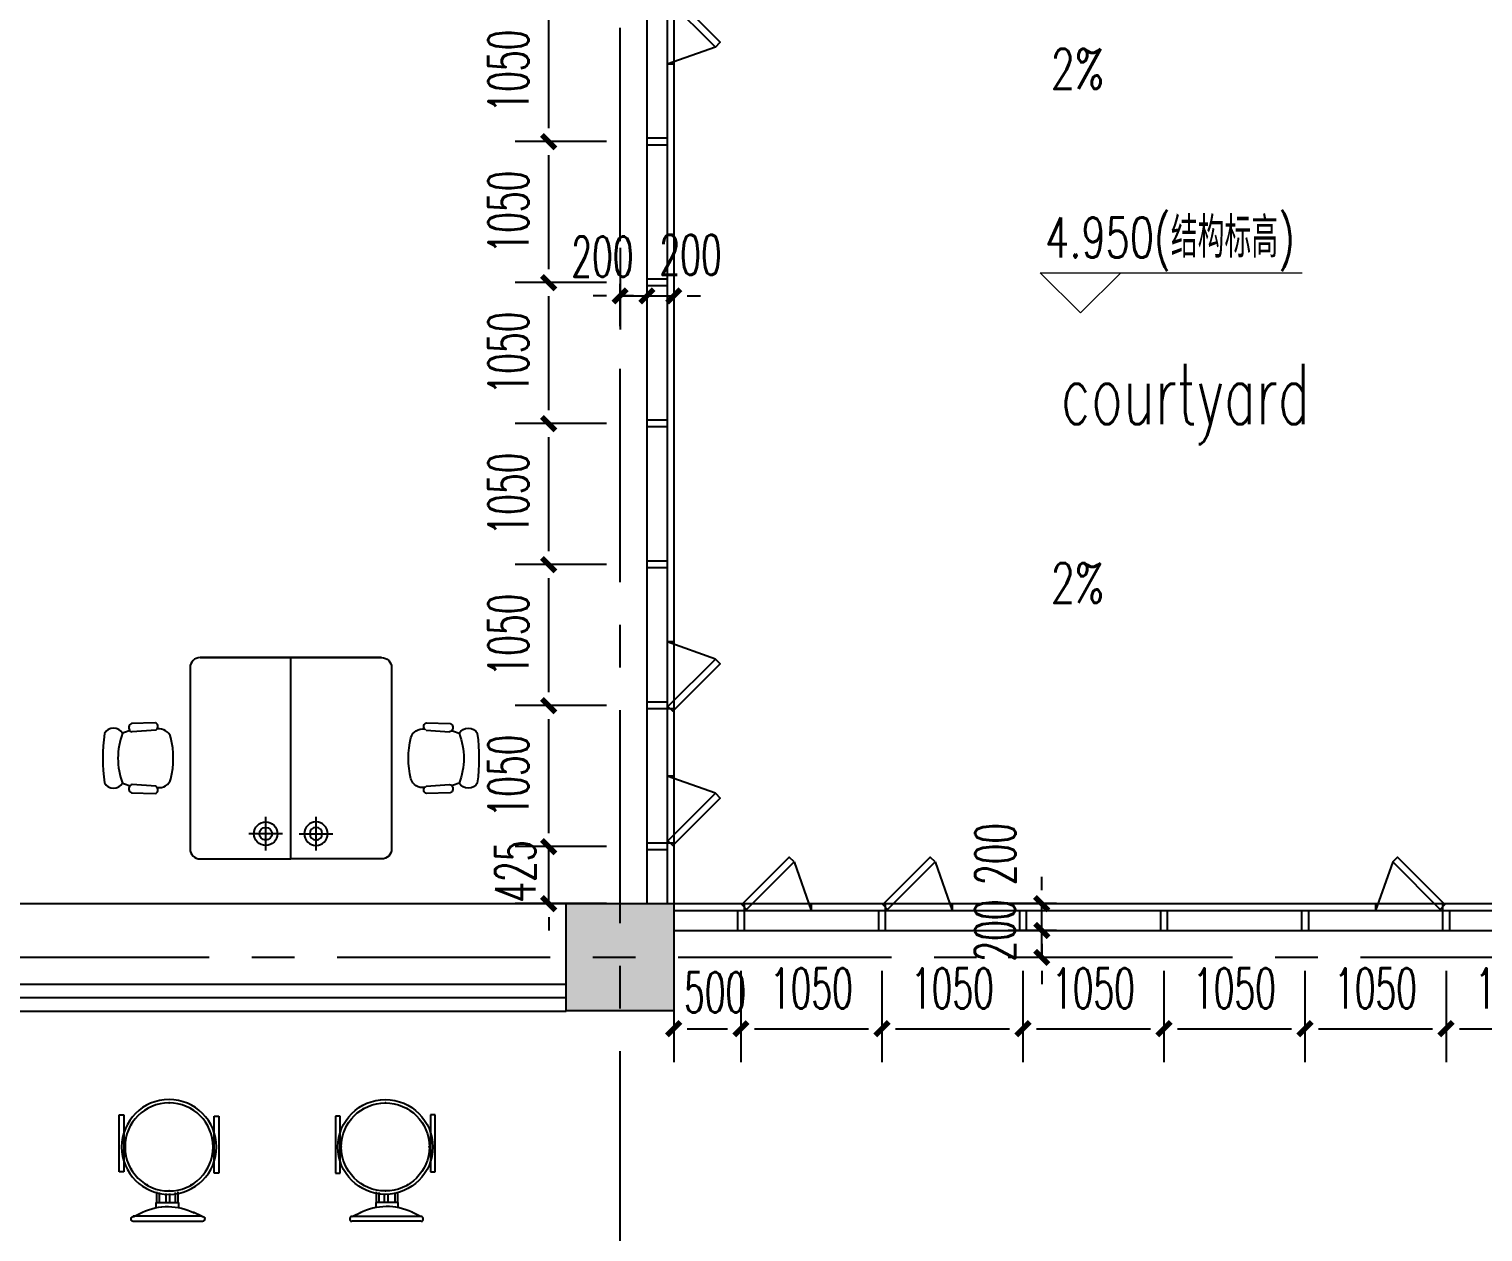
# Model space of a CAD drawing. Extents: x 824790 to 994147, y 4290613 to 4374713.
# Drawn here: x 872710 to 883535, y 4327150 to 4336108 of the extents above; entities that cross this region are included whole.
import ezdxf
from ezdxf.enums import TextEntityAlignment as Align

# ---------------------------------------------------------------- set-up
doc = ezdxf.new("R2010")
doc.units = 0
doc.header["$LTSCALE"] = 1000
doc.header["$MEASUREMENT"] = 0
for name, pattern in [('ACAD_ISO08W100', [36, 24, -3, 6, -3]), ('CENTER', [50.8, 31.75, -6.35, 6.35, -6.35]), ('DOTE', [2.42, 2, -0.2, 0.02, -0.2])]:
    doc.linetypes.add(name, pattern=pattern)
doc.layers.get('0').update_dxf_attribs({"color": 255, "linetype": 'CONTINUOUS'})
for name, color, linetype in [('A-DIM', 201, 'CONTINUOUS'), ('A-DOTE', 8, 'ACAD_ISO08W100'), ('A-FIN-GRAN', 34, 'CONTINUOUS'), ('A-FUR', 251, 'CONTINUOUS'), ('A-LINE', 254, 'CONTINUOUS'), ('A-TEXT-CN', 31, 'CONTINUOUS'), ('A-WALL', 2, 'CONTINUOUS'), ('A-WINDOW', 4, 'CONTINUOUS'), ('DIM_SYMB', 3, 'CONTINUOUS'), ('DOTE', 17, 'DOTE'), ('HATCH-F252', 252, 'CONTINUOUS'), ('PUB_TEXT', 7, 'CONTINUOUS'), ('S-COLUMN', 1, 'CONTINUOUS'), ('柱子', 9, 'CONTINUOUS')]:
    doc.layers.add(name, color=color, linetype=linetype)
doc.layers.add('A_LEVEL', color=135, linetype='CONTINUOUS', lineweight=0)
doc.styles.add('_TCH_DIM', font='SIMPLEX', dxfattribs={"bigfont": 'GBCBIG'})
doc.styles.add('DIM_FONT', font='SIMPLEX.shx', dxfattribs={"width": 0.6, "bigfont": 'GBCBIG.shx'})
doc.styles.add('MEN', font='tjromans.shx', dxfattribs={"width": 0.7, "bigfont": 'tjhztxt.shx'})
doc.styles.add('TONGJI-FONT', font='simplex.shx')
doc.dimstyles.new('DIMN', dxfattribs={"dimtxt": 300, "dimasz": 100, "dimexe": 250, "dimexo": 300, "dimgap": 150, "dimtad": 1, "dimdec": 0, "dimtxsty": 'DIM_FONT', "dimblk": 'h-_ArchTick', "dimcen": 2.5, "dimclrt": 7, "dimazin": 2, "dimtfac": 1, "dimtdec": 0, "dimtix": 1, "dimtmove": 2, "dimatfit": 3, "dimarcsym": 0})

# ---------------------------------------------------------------- blocks, each defined once
blk = doc.blocks.new('h-wrt')
at = {"layer": 'A-DOTE', "linetype": 'CENTER', "ltscale": 0.05}
for p, q in [((-2563528.9, -1784214.6), (-2563528.9, -1744636.2)), ((-2603736, -1769229), (-2483728.3, -1769229))]:
    blk.add_line(p, q, dxfattribs=at)
blk = doc.blocks.new('h-2ef')
at = {"layer": 'A-FUR'}
for p, q in [((-3382299, -1359991), (-3382303, -1360168)), ((-3382250, -1360171), (-3382237, -1359996)), ((-3381831, -1360171), (-3381845, -1359996)), ((-3381778, -1360168), (-3381782, -1359991)), ((-3381366, -1360427), (-3382716, -1360427)), ((-3382791, -1360502), (-3382791, -1361177)), ((-3381291, -1361177), (-3381291, -1360502)), ((-3381291, -1360502), (-3381291, -1361177)), ((-3382603, -1361115), (-3382603, -1360865)), ((-3382728, -1360990), (-3382478, -1360990)), ((-3382791, -1361177), (-3381291, -1361177))]:
    blk.add_line(p, q, dxfattribs=at)
for radius in [87.5, 46.9]:
    blk.add_circle((-3382603, -1360990), radius, dxfattribs=at)
for centre, radius, start, end in [((-3382186, -1359857), 78.7, 119.7111, 239.0906), ((-3382041, -1361205), 1428, 82.5907, 97.4093), ((-3381895, -1359857), 78.7, 300.9094, 60.2889), ((-3382062, -1360005), 183, 153.7878, 172.6653), ((-3382041, -1360417), 527, 69.3647, 110.6353), ((-3382019, -1360005), 183, 7.3347, 26.2122), ((-3382268, -1360003), 32.7, 40.1862, 157.8436), ((-3382268, -1360003), 32.7, 12.8663, 40.1862), ((-3381813, -1360003), 32.7, 139.8138, 167.1337), ((-3381813, -1360003), 32.7, 22.1564, 139.8138), ((-3382276, -1360159), 28.8, 198.7162, 308.0865), ((-3382168, -1360196), 91.4, 170.6739, 253.8913), ((-3382276, -1360159), 28.8, 308.0865, 333.9569), ((-3381913, -1360196), 91.4, 286.1087, 9.3261), ((-3381805, -1360159), 28.8, 206.0431, 231.9135), ((-3381805, -1360159), 28.8, 231.9135, 341.2838), ((-3382041, -1359658), 644, 256.275, 283.725), ((-3382716, -1360502), 75, 90, 180), ((-3381366, -1360502), 75, 0, 90)]:
    blk.add_arc(centre, radius, start, end, dxfattribs=at)
blk = doc.blocks.new('h-gbe')
at = {"layer": 'A-FUR', "linetype": 'Continuous'}
for p, q in [((-3399274, -1360825), (-3399274, -1361250)), ((-3399239, -1360825), (-3399274, -1360825)), ((-3399239, -1361250), (-3399239, -1360825)), ((-3398566, -1360814), (-3398566, -1361239)), ((-3398531, -1360814), (-3398566, -1360814)), ((-3398531, -1361239), (-3398531, -1360814)), ((-3398566, -1361239), (-3398531, -1361239)), ((-3399274, -1361250), (-3399239, -1361250)), ((-3398970, -1361465), (-3398970, -1361389)), ((-3398950, -1361465), (-3398950, -1361393)), ((-3398910, -1361465), (-3398910, -1361401)), ((-3398882, -1361465), (-3398882, -1361401)), ((-3398831, -1361465), (-3398831, -1361393)), ((-3398811, -1361465), (-3398811, -1361389)), ((-3399149, -1361572), (-3399083, -1361541)), ((-3398974, -1361468), (-3398974, -1361508)), ((-3398807, -1361468), (-3398974, -1361468)), ((-3398807, -1361508), (-3398807, -1361468)), ((-3398640, -1361572), (-3398706, -1361541)), ((-3398637, -1361607), (-3399152, -1361607)), ((-3399146, -1361570), (-3398637, -1361570))]:
    blk.add_line(p, q, dxfattribs=at)
for radius in [353, 328]:
    blk.add_circle((-3398903, -1361054), radius, dxfattribs=at)
for centre, radius, start, end in [((-3398892, -1361938), 440, 64.7367, 116.7909), ((-3399150, -1361590), 18.4, 83.2585, 261.2092), ((-3398639, -1361590), 18.4, 278.7908, 96.7415)]:
    blk.add_arc(centre, radius, start, end, dxfattribs=at)
for p in [(-3399067, -1360770), (-3398903, -1360726), (-3398739, -1360770), (-3399187, -1360890), (-3398620, -1360890), (-3399231, -1361054), (-3398576, -1361054), (-3399187, -1361217), (-3398620, -1361217), (-3399067, -1361337), (-3398739, -1361337), (-3398903, -1361381)]:
    blk.add_point(p, dxfattribs=at)
blk = doc.blocks.new('h-D15')
for p, q in [((75, 0), (75, 675)), ((125, 0), (125, 673.145601)), ((1375, 0), (1375, 673.145601)), ((1425, 0), (1425, 675)), ((75, 0), (125, 0)), ((1425, 0), (1375, 0))]:
    blk.add_line(p, q)
for points in [[(75, 0), (0, 0), (0, -100), (75, -100)], [(1425, 0), (1500, 0), (1500, -100), (1425, -100)]]:
    blk.add_lwpolyline(points, close=True)
for centre, start, end in [((75, 0), 0, 90), ((1425, 0), 90, 180)]:
    blk.add_arc(centre, 675, start, end)
blk = doc.blocks.new('sdfsf')
at = {"layer": 'A-WINDOW'}
for p, q in [((844942, 4169919), (844942, 4169969)), ((845442, 4169919), (845442, 4169969))]:
    blk.add_line(p, q, dxfattribs=at)
at = {"layer": 'A-WINDOW', "ltscale": 0.5}
blk.add_line((845070, 4169608), (844942, 4169969), dxfattribs=at)
blk.add_lwpolyline([(845070, 4169608), (845106, 4169573), (845459, 4169926), (845424, 4169962)], close=True, dxfattribs=at)
blk = doc.blocks.new('dsfd')
at = {"layer": 'A-FIN-GRAN'}
for p, q in [((877985, 4337845), (877985, 4337995)), ((878035, 4337845), (878035, 4337995)), ((879035, 4337845), (879035, 4337995)), ((879085, 4337845), (879085, 4337995)), ((880085, 4337845), (880085, 4337995)), ((880135, 4337845), (880135, 4337995)), ((881135, 4337845), (881135, 4337995)), ((881185, 4337845), (881185, 4337995)), ((882185, 4337845), (882185, 4337995)), ((882235, 4337845), (882235, 4337995)), ((883235, 4337845), (883235, 4337995)), ((883285, 4337845), (883285, 4337995)), ((884285, 4337845), (884285, 4337995)), ((884335, 4337845), (884335, 4337995)), ((877460, 4337395), (877310, 4337395)), ((885010, 4337395), (884860, 4337395)), ((877460, 4337345), (877310, 4337345)), ((885010, 4337345), (884860, 4337345)), ((877460, 4336345), (877310, 4336345)), ((877460, 4336295), (877310, 4336295)), ((885010, 4336345), (884860, 4336345)), ((885010, 4336295), (884860, 4336295)), ((877460, 4335295), (877310, 4335295)), ((877460, 4335245), (877310, 4335245)), ((885010, 4335295), (884860, 4335295)), ((885010, 4335245), (884860, 4335245)), ((877460, 4334245), (877310, 4334245)), ((877460, 4334195), (877310, 4334195)), ((877460, 4333195), (877310, 4333195)), ((877460, 4333145), (877310, 4333145)), ((877460, 4332145), (877310, 4332145)), ((877460, 4332095), (877310, 4332095)), ((885010, 4332145), (884860, 4332145)), ((885010, 4332095), (884860, 4332095)), ((877460, 4331095), (877310, 4331095)), ((885010, 4331095), (884860, 4331095)), ((877460, 4331045), (877310, 4331045)), ((885010, 4331045), (884860, 4331045)), ((877460, 4330045), (877310, 4330045)), ((885010, 4330045), (884860, 4330045)), ((877460, 4329995), (877310, 4329995)), ((885010, 4329995), (884860, 4329995)), ((877985, 4329545), (877985, 4329395)), ((878035, 4329545), (878035, 4329395)), ((879035, 4329545), (879035, 4329395)), ((879085, 4329545), (879085, 4329395)), ((880085, 4329545), (880085, 4329395)), ((880135, 4329545), (880135, 4329395)), ((881135, 4329545), (881135, 4329395)), ((881185, 4329545), (881185, 4329395)), ((882185, 4329545), (882185, 4329395)), ((882235, 4329545), (882235, 4329395)), ((883235, 4329545), (883235, 4329395)), ((883285, 4329545), (883285, 4329395)), ((884285, 4329545), (884285, 4329395)), ((884335, 4329545), (884335, 4329395))]:
    blk.add_line(p, q, dxfattribs=at)
at = {"layer": 'A-LINE'}
for p, q in [((884910, 4335195), (884910, 4332195)), ((885010, 4335195), (885010, 4332195))]:
    blk.add_line(p, q, dxfattribs=at)
at = {"layer": 'A-WINDOW'}
for p, q in [((885010, 4335195), (884810, 4335195)), ((885010, 4332195), (884810, 4332195))]:
    blk.add_line(p, q, dxfattribs=at)
for points in [[(884810, 4337995), (877910, 4337995), (877510, 4337995)], [(877310, 4337795), (877310, 4329595)], [(877460, 4337795), (877460, 4329595)], [(884810, 4337845), (877910, 4337845), (877510, 4337845)], [(884810, 4335195), (884810, 4337795), (877910, 4337795), (877510, 4337795), (877510, 4329595), (877910, 4329595), (884810, 4329595), (884810, 4332195)], [(884860, 4335195), (884860, 4337795)], [(885010, 4335195), (885010, 4337795)], [(884860, 4329595), (884860, 4332195)], [(885010, 4329595), (885010, 4332195)], [(877510, 4329545), (877910, 4329545), (884810, 4329545)], [(877510, 4329395), (877910, 4329395), (884810, 4329395)]]:
    blk.add_lwpolyline(points, dxfattribs=at)
at = {"layer": 'A-WINDOW', "xscale": -1}
for p in [(1723476, 167876), (1724526, 167876)]:
    blk.add_blockref('sdfsf', p, dxfattribs=at)
at = {"layer": 'A-WINDOW'}
for p in [(37793, 167876), (38843, 167876)]:
    blk.add_blockref('sdfsf', p, dxfattribs=at)
for name, p, rotation in [('sdfsf', (5047429, 3491904), 90), ('sdfsf', (5047429, 3490904), 90), ('h-D15', (884810, 4333695), 90), ('h-D15', (884810, 4332195), 90), ('sdfsf', (-3285109, 5176487), 270), ('sdfsf', (-3285109, 5175487), 270), ('sdfsf', (1723476, 8499514), 180), ('sdfsf', (1724526, 8499514), 180)]:
    blk.add_blockref(name, p, dxfattribs=dict(at, rotation=rotation))
at = {"layer": 'A-WINDOW', "xscale": -1}
for p, rotation in [((-3285109, 3491904), 270), ((-3285109, 3490904), 270), ((5047429, 5176487), 90), ((5047429, 5175487), 90), ((37793, 8499514), 180), ((38843, 8499514), 180)]:
    blk.add_blockref('sdfsf', p, dxfattribs=dict(at, rotation=rotation))
blk = doc.blocks.new('h-qwwe')
at = {"layer": 'HATCH-F252'}
blk.add_hatch(color=256, dxfattribs=at).paths.add_polyline_path([(-400, 400), (400, 400), (400, -400), (-400, -400)])
at = {"layer": 'S-COLUMN', "color": 1}
blk.add_lwpolyline([(-400, 400), (400, 400), (400, -400), (-400, -400)], close=True, dxfattribs=at)
blk = doc.blocks.new('h-800zhu')
at = {"layer": '柱子'}
blk.add_blockref('h-qwwe', (-2563529, -1405131), dxfattribs=at)
blk = doc.blocks.new('h-_ArchTick')
at = {"color": 0, "linetype": 'ByBlock', "const_width": 0.4}
blk.add_lwpolyline([(-0.5, -0.5), (0.5, 0.5)], dxfattribs=at)
blk = doc.blocks.new('*D128')
at = {"layer": 'A-DIM', "color": 0, "lineweight": -2, "transparency": 16777216}
for p, q in [((877010, 4336320), (876329, 4336320)), ((876579, 4335370), (876579, 4336220)), ((877010, 4335270), (876329, 4335270))]:
    blk.add_line(p, q, dxfattribs=at)
at = {"layer": 'A-DIM', "color": 0, "lineweight": -2, "transparency": 16777216, "xscale": 100, "yscale": 100, "zscale": 100}
for p, rotation in [((876579, 4336320), 90), ((876579, 4335270), 270)]:
    blk.add_blockref('h-_ArchTick', p, dxfattribs=dict(at, rotation=rotation))
at = {"layer": 'A-DIM', "color": 7, "transparency": 16777216, "insert": (876279, 4335795), "char_height": 300, "attachment_point": 5, "rotation": 90, "style": 'DIM_FONT'}
blk.add_mtext('\\A1;1050', dxfattribs=at)
blk = doc.blocks.new('*D129')
at = {"layer": 'A-DIM', "color": 0, "lineweight": -2, "transparency": 16777216}
for p, q in [((877010, 4335270), (876329, 4335270)), ((876579, 4334320), (876579, 4335170)), ((877010, 4334220), (876329, 4334220))]:
    blk.add_line(p, q, dxfattribs=at)
at = {"layer": 'A-DIM', "color": 0, "lineweight": -2, "transparency": 16777216, "xscale": 100, "yscale": 100, "zscale": 100}
for p, rotation in [((876579, 4335270), 90), ((876579, 4334220), 270)]:
    blk.add_blockref('h-_ArchTick', p, dxfattribs=dict(at, rotation=rotation))
at = {"layer": 'A-DIM', "color": 7, "transparency": 16777216, "insert": (876279, 4334745), "char_height": 300, "attachment_point": 5, "rotation": 90, "style": 'DIM_FONT'}
blk.add_mtext('\\A1;1050', dxfattribs=at)
blk = doc.blocks.new('*D130')
at = {"layer": 'A-DIM', "color": 0, "lineweight": -2, "transparency": 16777216}
for p, q in [((877010, 4334220), (876329, 4334220)), ((876579, 4333270), (876579, 4334120)), ((877010, 4333170), (876329, 4333170))]:
    blk.add_line(p, q, dxfattribs=at)
at = {"layer": 'A-DIM', "color": 0, "lineweight": -2, "transparency": 16777216, "xscale": 100, "yscale": 100, "zscale": 100}
for p, rotation in [((876579, 4334220), 90), ((876579, 4333170), 270)]:
    blk.add_blockref('h-_ArchTick', p, dxfattribs=dict(at, rotation=rotation))
at = {"layer": 'A-DIM', "color": 7, "transparency": 16777216, "insert": (876279, 4333695), "char_height": 300, "attachment_point": 5, "rotation": 90, "style": 'DIM_FONT'}
blk.add_mtext('\\A1;1050', dxfattribs=at)
blk = doc.blocks.new('*D131')
at = {"layer": 'A-DIM', "color": 0, "lineweight": -2, "transparency": 16777216}
for p, q in [((877010, 4333170), (876329, 4333170)), ((876579, 4332220), (876579, 4333070)), ((877010, 4332120), (876329, 4332120))]:
    blk.add_line(p, q, dxfattribs=at)
at = {"layer": 'A-DIM', "color": 0, "lineweight": -2, "transparency": 16777216, "xscale": 100, "yscale": 100, "zscale": 100}
for p, rotation in [((876579, 4333170), 90), ((876579, 4332120), 270)]:
    blk.add_blockref('h-_ArchTick', p, dxfattribs=dict(at, rotation=rotation))
at = {"layer": 'A-DIM', "color": 7, "transparency": 16777216, "insert": (876279, 4332645), "char_height": 300, "attachment_point": 5, "rotation": 90, "style": 'DIM_FONT'}
blk.add_mtext('\\A1;1050', dxfattribs=at)
blk = doc.blocks.new('*D132')
at = {"layer": 'A-DIM', "color": 0, "lineweight": -2, "transparency": 16777216}
for p, q in [((877010, 4332120), (876329, 4332120)), ((876579, 4331170), (876579, 4332020)), ((877010, 4331070), (876329, 4331070))]:
    blk.add_line(p, q, dxfattribs=at)
at = {"layer": 'A-DIM', "color": 0, "lineweight": -2, "transparency": 16777216, "xscale": 100, "yscale": 100, "zscale": 100}
for p, rotation in [((876579, 4332120), 90), ((876579, 4331070), 270)]:
    blk.add_blockref('h-_ArchTick', p, dxfattribs=dict(at, rotation=rotation))
at = {"layer": 'A-DIM', "color": 7, "transparency": 16777216, "insert": (876279, 4331595), "char_height": 300, "attachment_point": 5, "rotation": 90, "style": 'DIM_FONT'}
blk.add_mtext('\\A1;1050', dxfattribs=at)
blk = doc.blocks.new('*D133')
at = {"layer": 'A-DIM', "color": 0, "lineweight": -2, "transparency": 16777216}
for p, q in [((877010, 4331070), (876329, 4331070)), ((876579, 4330120), (876579, 4330970)), ((877010, 4330020), (876329, 4330020))]:
    blk.add_line(p, q, dxfattribs=at)
at = {"layer": 'A-DIM', "color": 0, "lineweight": -2, "transparency": 16777216, "xscale": 100, "yscale": 100, "zscale": 100}
for p, rotation in [((876579, 4331070), 90), ((876579, 4330020), 270)]:
    blk.add_blockref('h-_ArchTick', p, dxfattribs=dict(at, rotation=rotation))
at = {"layer": 'A-DIM', "color": 7, "transparency": 16777216, "insert": (876279, 4330545), "char_height": 300, "attachment_point": 5, "rotation": 90, "style": 'DIM_FONT'}
blk.add_mtext('\\A1;1050', dxfattribs=at)
blk = doc.blocks.new('*D134')
at = {"layer": 'A-DIM', "color": 0, "lineweight": -2, "transparency": 16777216}
for p, q in [((876579, 4330120), (876579, 4330220)), ((877010, 4330020), (876329, 4330020)), ((876579, 4329595), (876579, 4330020)), ((877010, 4329595), (876329, 4329595)), ((876579, 4329495), (876579, 4329395))]:
    blk.add_line(p, q, dxfattribs=at)
at = {"layer": 'A-DIM', "color": 0, "lineweight": -2, "transparency": 16777216, "xscale": 100, "yscale": 100, "zscale": 100}
for p, rotation in [((876579, 4330020), 270), ((876579, 4329595), 90)]:
    blk.add_blockref('h-_ArchTick', p, dxfattribs=dict(at, rotation=rotation))
at = {"layer": 'A-DIM', "color": 7, "transparency": 16777216, "insert": (876330, 4329834), "char_height": 300, "attachment_point": 5, "rotation": 90, "style": 'DIM_FONT'}
blk.add_mtext('\\A1;425', dxfattribs=at)
blk = doc.blocks.new('*D151')
at = {"layer": 'A-DIM', "color": 0, "lineweight": -2, "transparency": 16777216}
for p, q in [((883260, 4329095), (883260, 4328414)), ((884310, 4329095), (884310, 4328414)), ((883360, 4328664), (884210, 4328664))]:
    blk.add_line(p, q, dxfattribs=at)
at = {"layer": 'A-DIM', "color": 0, "lineweight": -2, "transparency": 16777216, "xscale": 100, "yscale": 100, "zscale": 100, "rotation": 180}
blk.add_blockref('h-_ArchTick', (883260, 4328664), dxfattribs=at)
at = {"layer": 'A-DIM', "color": 0, "lineweight": -2, "transparency": 16777216, "xscale": 100, "yscale": 100, "zscale": 100}
blk.add_blockref('h-_ArchTick', (884310, 4328664), dxfattribs=at)
at = {"layer": 'A-DIM', "color": 7, "transparency": 16777216, "insert": (883785, 4328964), "char_height": 300, "attachment_point": 5, "style": 'DIM_FONT'}
blk.add_mtext('\\A1;1050', dxfattribs=at)
blk = doc.blocks.new('*D152')
at = {"layer": 'A-DIM', "color": 0, "lineweight": -2, "transparency": 16777216}
for p, q in [((882210, 4329095), (882210, 4328414)), ((883260, 4329095), (883260, 4328414)), ((882310, 4328664), (883160, 4328664))]:
    blk.add_line(p, q, dxfattribs=at)
at = {"layer": 'A-DIM', "color": 0, "lineweight": -2, "transparency": 16777216, "xscale": 100, "yscale": 100, "zscale": 100, "rotation": 180}
blk.add_blockref('h-_ArchTick', (882210, 4328664), dxfattribs=at)
at = {"layer": 'A-DIM', "color": 0, "lineweight": -2, "transparency": 16777216, "xscale": 100, "yscale": 100, "zscale": 100}
blk.add_blockref('h-_ArchTick', (883260, 4328664), dxfattribs=at)
at = {"layer": 'A-DIM', "color": 7, "transparency": 16777216, "insert": (882735, 4328964), "char_height": 300, "attachment_point": 5, "style": 'DIM_FONT'}
blk.add_mtext('\\A1;1050', dxfattribs=at)
blk = doc.blocks.new('*D153')
at = {"layer": 'A-DIM', "color": 0, "lineweight": -2, "transparency": 16777216}
for p, q in [((881160, 4329095), (881160, 4328414)), ((882210, 4329095), (882210, 4328414)), ((881260, 4328664), (882110, 4328664))]:
    blk.add_line(p, q, dxfattribs=at)
at = {"layer": 'A-DIM', "color": 0, "lineweight": -2, "transparency": 16777216, "xscale": 100, "yscale": 100, "zscale": 100, "rotation": 180}
blk.add_blockref('h-_ArchTick', (881160, 4328664), dxfattribs=at)
at = {"layer": 'A-DIM', "color": 0, "lineweight": -2, "transparency": 16777216, "xscale": 100, "yscale": 100, "zscale": 100}
blk.add_blockref('h-_ArchTick', (882210, 4328664), dxfattribs=at)
at = {"layer": 'A-DIM', "color": 7, "transparency": 16777216, "insert": (881685, 4328964), "char_height": 300, "attachment_point": 5, "style": 'DIM_FONT'}
blk.add_mtext('\\A1;1050', dxfattribs=at)
blk = doc.blocks.new('*D154')
at = {"layer": 'A-DIM', "color": 0, "lineweight": -2, "transparency": 16777216}
for p, q in [((880110, 4329095), (880110, 4328414)), ((881160, 4329095), (881160, 4328414)), ((880210, 4328664), (881060, 4328664))]:
    blk.add_line(p, q, dxfattribs=at)
at = {"layer": 'A-DIM', "color": 0, "lineweight": -2, "transparency": 16777216, "xscale": 100, "yscale": 100, "zscale": 100, "rotation": 180}
blk.add_blockref('h-_ArchTick', (880110, 4328664), dxfattribs=at)
at = {"layer": 'A-DIM', "color": 0, "lineweight": -2, "transparency": 16777216, "xscale": 100, "yscale": 100, "zscale": 100}
blk.add_blockref('h-_ArchTick', (881160, 4328664), dxfattribs=at)
at = {"layer": 'A-DIM', "color": 7, "transparency": 16777216, "insert": (880635, 4328964), "char_height": 300, "attachment_point": 5, "style": 'DIM_FONT'}
blk.add_mtext('\\A1;1050', dxfattribs=at)
blk = doc.blocks.new('*D155')
at = {"layer": 'A-DIM', "color": 0, "lineweight": -2, "transparency": 16777216}
for p, q in [((879060, 4329095), (879060, 4328414)), ((880110, 4329095), (880110, 4328414)), ((879160, 4328664), (880010, 4328664))]:
    blk.add_line(p, q, dxfattribs=at)
at = {"layer": 'A-DIM', "color": 0, "lineweight": -2, "transparency": 16777216, "xscale": 100, "yscale": 100, "zscale": 100, "rotation": 180}
blk.add_blockref('h-_ArchTick', (879060, 4328664), dxfattribs=at)
at = {"layer": 'A-DIM', "color": 0, "lineweight": -2, "transparency": 16777216, "xscale": 100, "yscale": 100, "zscale": 100}
blk.add_blockref('h-_ArchTick', (880110, 4328664), dxfattribs=at)
at = {"layer": 'A-DIM', "color": 7, "transparency": 16777216, "insert": (879585, 4328964), "char_height": 300, "attachment_point": 5, "style": 'DIM_FONT'}
blk.add_mtext('\\A1;1050', dxfattribs=at)
blk = doc.blocks.new('*D156')
at = {"layer": 'A-DIM', "color": 0, "lineweight": -2, "transparency": 16777216}
for p, q in [((878010, 4329095), (878010, 4328414)), ((879060, 4329095), (879060, 4328414)), ((878110, 4328664), (878960, 4328664))]:
    blk.add_line(p, q, dxfattribs=at)
at = {"layer": 'A-DIM', "color": 0, "lineweight": -2, "transparency": 16777216, "xscale": 100, "yscale": 100, "zscale": 100, "rotation": 180}
blk.add_blockref('h-_ArchTick', (878010, 4328664), dxfattribs=at)
at = {"layer": 'A-DIM', "color": 0, "lineweight": -2, "transparency": 16777216, "xscale": 100, "yscale": 100, "zscale": 100}
blk.add_blockref('h-_ArchTick', (879060, 4328664), dxfattribs=at)
at = {"layer": 'A-DIM', "color": 7, "transparency": 16777216, "insert": (878535, 4328964), "char_height": 300, "attachment_point": 5, "style": 'DIM_FONT'}
blk.add_mtext('\\A1;1050', dxfattribs=at)
blk = doc.blocks.new('*D157')
at = {"layer": 'A-DIM', "color": 0, "lineweight": -2, "transparency": 16777216}
for p, q in [((877510, 4329095), (877510, 4328414)), ((878010, 4329095), (878010, 4328414)), ((877610, 4328664), (877910, 4328664))]:
    blk.add_line(p, q, dxfattribs=at)
at = {"layer": 'A-DIM', "color": 0, "lineweight": -2, "transparency": 16777216, "xscale": 100, "yscale": 100, "zscale": 100, "rotation": 180}
blk.add_blockref('h-_ArchTick', (877510, 4328664), dxfattribs=at)
at = {"layer": 'A-DIM', "color": 0, "lineweight": -2, "transparency": 16777216, "xscale": 100, "yscale": 100, "zscale": 100}
blk.add_blockref('h-_ArchTick', (878010, 4328664), dxfattribs=at)
at = {"layer": 'A-DIM', "color": 7, "transparency": 16777216, "insert": (877818, 4328935), "char_height": 300, "attachment_point": 5, "style": 'DIM_FONT'}
blk.add_mtext('\\A1;500', dxfattribs=at)
blk = doc.blocks.new('*D797')
at = {"layer": 'A-DIM', "color": 0, "lineweight": -2, "transparency": 16777216}
for p, q in [((880250, 4329495), (880250, 4329595)), ((880361, 4329395), (880000, 4329395)), ((880250, 4329195), (880250, 4329395)), ((880361, 4329195), (880000, 4329195)), ((880250, 4329095), (880250, 4328995))]:
    blk.add_line(p, q, dxfattribs=at)
at = {"layer": 'A-DIM', "color": 0, "lineweight": -2, "transparency": 16777216, "xscale": 100, "yscale": 100, "zscale": 100}
for p, rotation in [((880250, 4329395), 270), ((880250, 4329195), 90)]:
    blk.add_blockref('h-_ArchTick', p, dxfattribs=dict(at, rotation=rotation))
at = {"layer": 'A-DIM', "color": 7, "transparency": 16777216, "insert": (879902, 4329395), "char_height": 300, "attachment_point": 5, "rotation": 90, "style": 'DIM_FONT'}
blk.add_mtext('\\A1;200', dxfattribs=at)
blk = doc.blocks.new('*D798')
at = {"layer": 'A-DIM', "color": 0, "lineweight": -2, "transparency": 16777216}
for p, q in [((880250, 4329695), (880250, 4329795)), ((880361, 4329595), (880000, 4329595)), ((880250, 4329395), (880250, 4329595)), ((880361, 4329395), (880000, 4329395)), ((880250, 4329295), (880250, 4329195))]:
    blk.add_line(p, q, dxfattribs=at)
at = {"layer": 'A-DIM', "color": 0, "lineweight": -2, "transparency": 16777216, "xscale": 100, "yscale": 100, "zscale": 100}
for p, rotation in [((880250, 4329595), 270), ((880250, 4329395), 90)]:
    blk.add_blockref('h-_ArchTick', p, dxfattribs=dict(at, rotation=rotation))
at = {"layer": 'A-DIM', "color": 7, "transparency": 16777216, "insert": (879905, 4329965), "char_height": 300, "attachment_point": 5, "rotation": 90, "style": 'DIM_FONT'}
blk.add_mtext('\\A1;200', dxfattribs=at)
blk = doc.blocks.new('*D801')
at = {"layer": 'A-DIM', "color": 0, "lineweight": -2, "transparency": 16777216}
for p, q in [((877110, 4334479), (877110, 4333871)), ((877310, 4334479), (877310, 4333871)), ((877010, 4334121), (876910, 4334121)), ((877110, 4334121), (877310, 4334121)), ((877410, 4334121), (877510, 4334121))]:
    blk.add_line(p, q, dxfattribs=at)
at = {"layer": 'A-DIM', "color": 0, "lineweight": -2, "transparency": 16777216, "xscale": 100, "yscale": 100, "zscale": 100}
blk.add_blockref('h-_ArchTick', (877110, 4334121), dxfattribs=at)
at = {"layer": 'A-DIM', "color": 0, "lineweight": -2, "transparency": 16777216, "xscale": 100, "yscale": 100, "zscale": 100, "rotation": 180}
blk.add_blockref('h-_ArchTick', (877310, 4334121), dxfattribs=at)
at = {"layer": 'A-DIM', "color": 7, "transparency": 16777216, "insert": (876979, 4334414), "char_height": 300, "attachment_point": 5, "style": 'DIM_FONT'}
blk.add_mtext('\\A1;200', dxfattribs=at)
blk = doc.blocks.new('*D802')
at = {"layer": 'A-DIM', "color": 0, "lineweight": -2, "transparency": 16777216}
for p, q in [((877310, 4334479), (877310, 4333871)), ((877510, 4334479), (877510, 4333871)), ((877210, 4334121), (877110, 4334121)), ((877310, 4334121), (877510, 4334121)), ((877610, 4334121), (877710, 4334121))]:
    blk.add_line(p, q, dxfattribs=at)
at = {"layer": 'A-DIM', "color": 0, "lineweight": -2, "transparency": 16777216, "xscale": 100, "yscale": 100, "zscale": 100}
blk.add_blockref('h-_ArchTick', (877310, 4334121), dxfattribs=at)
at = {"layer": 'A-DIM', "color": 0, "lineweight": -2, "transparency": 16777216, "xscale": 100, "yscale": 100, "zscale": 100, "rotation": 180}
blk.add_blockref('h-_ArchTick', (877510, 4334121), dxfattribs=at)
at = {"layer": 'A-DIM', "color": 7, "transparency": 16777216, "insert": (877635, 4334427), "char_height": 300, "attachment_point": 5, "style": 'DIM_FONT'}
blk.add_mtext('\\A1;200', dxfattribs=at)

msp = doc.modelspace()

# ---------------------------------------------------------------- linework, layer by layer
at = {"layer": 'A-WINDOW'}
for p, q in [((860709.9, 4329595.4), (876709.9, 4329595.4)), ((860709.9, 4328995.4), (876709.9, 4328995.4)), ((860709.9, 4328895.4), (876709.9, 4328895.4)), ((860709.9, 4328795.4), (876709.9, 4328795.4))]:
    msp.add_line(p, q, dxfattribs=at)
at = {"layer": 'A_LEVEL'}
msp.add_lwpolyline([(880838.3, 4334294), (880538.3, 4333994), (880238.3, 4334294), (882188.6, 4334294)], dxfattribs=at)
at = {"layer": 'DIM_SYMB'}
for points in [[(880317.4, 4335558.1, 0, 0, 0), (881156, 4335558.1, 80, 0, 0), (881456, 4335558.1, 0, 0, 0)], [(880317.4, 4331729.5, 0, 0, 0), (881156, 4331729.5, 80, 0, 0), (881456, 4331729.5, 0, 0, 0)]]:
    msp.add_lwpolyline(points, format="xyseb", dxfattribs=at)

# ---------------------------------------------------------------- block references
at = {"layer": 'A-FUR', "rotation": 90}
msp.add_blockref('h-2ef', (-486518.1, 7712718.8), dxfattribs=at)
at = {"layer": 'A-FUR', "xscale": -1, "rotation": 270}
msp.add_blockref('h-2ef', (2235836.4, 7712718.8), dxfattribs=at)
at = {"layer": 'A-FUR', "xscale": -1}
msp.add_blockref('h-gbe', (-2525150.9, 5688837.2), dxfattribs=at)
at = {"layer": 'A-FUR'}
msp.add_blockref('h-gbe', (4274265.5, 5688837.2), dxfattribs=at)
at = {"layer": 'A-WALL'}
msp.add_blockref('dsfd', (0, 0), dxfattribs=at)
at = {"layer": 'DOTE'}
msp.add_blockref('h-wrt', (3440638.8, 6098424.3), dxfattribs=at)
at = {"layer": 'S-COLUMN'}
msp.add_blockref('h-800zhu', (3440638.8, 5734326.8), dxfattribs=at)

# ---------------------------------------------------------------- texts
at = {"layer": 'A-TEXT-CN', "style": 'TONGJI-FONT', "width": 0.65}
msp.add_text('courtyard', height=450, dxfattribs=at).set_placement((880390.9, 4333166.3))
at = {"layer": 'A_LEVEL', "style": 'MEN', "width": 0.7}
msp.add_attdef('4.950(结构标高)', text='1', height=300, dxfattribs=at).set_placement((882135.5, 4334406.3, -0.3), align=Align.RIGHT)
at = {"layer": 'PUB_TEXT', "style": '_TCH_DIM', "width": 0.705882}
for p in [(880317.4, 4335663.1), (880317.4, 4331834.5)]:
    msp.add_text('2%', height=297.5, dxfattribs=at).set_placement(p)

# ---------------------------------------------------------------- dimensions: what is measured, and where the dimension line sits
at = {"layer": 'A-DIM'}
for p1, p2, distance, picture, middle in [((877309.9, 4335270.4), (877309.9, 4336320.4), 730.9, '*D128', (876279, 4335795.4)), ((877309.9, 4334220.4), (877309.9, 4335270.4), 730.9, '*D129', (876279, 4334745.4)), ((877309.9, 4333170.4), (877309.9, 4334220.4), 730.9, '*D130', (876279, 4333695.4)), ((877309.9, 4332120.4), (877309.9, 4333170.4), 730.9, '*D131', (876279, 4332645.4)), ((877309.9, 4331070.4), (877309.9, 4332120.4), 730.9, '*D132', (876279, 4331595.4)), ((877309.9, 4330020.4), (877309.9, 4331070.4), 730.9, '*D133', (876279, 4330545.4)), ((878009.9, 4329395.4), (879059.9, 4329395.4), -730.9, '*D156', (878534.9, 4328964.5)), ((879059.9, 4329395.4), (880109.9, 4329395.4), -730.9, '*D155', (879584.9, 4328964.5)), ((880109.9, 4329395.4), (881159.9, 4329395.4), -730.9, '*D154', (880634.9, 4328964.5)), ((881159.9, 4329395.4), (882209.9, 4329395.4), -730.9, '*D153', (881684.9, 4328964.5)), ((882209.9, 4329395.4), (883259.9, 4329395.4), -730.9, '*D152', (882734.9, 4328964.5)), ((883259.9, 4329395.4), (884309.9, 4329395.4), -730.9, '*D151', (883784.9, 4328964.5))]:
    dim = msp.add_aligned_dim(p1=p1, p2=p2, distance=distance, dimstyle='DIMN', dxfattribs=at)
    dim.commit()
    dim.dimension.update_dxf_attribs({"geometry": picture, "text_midpoint": middle})
for base, p1, p2, angle, picture, middle in [((877309.9, 4334120.6), (877109.9, 4334778.6), (877309.9, 4334778.6), 0, '*D801', (876979.4, 4334413.9)), ((877509.9, 4334120.6), (877309.9, 4334778.6), (877509.9, 4334778.6), 0, '*D802', (877634.6, 4334426.6)), ((876579, 4330020.4), (877309.9, 4329595.4), (877309.9, 4330020.4), 90, '*D134', (876329.8, 4329834.3)), ((880249.6, 4329595.4), (880660.9, 4329395.4), (880660.9, 4329595.4), 90, '*D798', (879904.6, 4329965.4)), ((880249.6, 4329395.4), (880660.9, 4329195.4), (880660.9, 4329395.4), 90, '*D797', (879902.2, 4329395.4)), ((878009.9, 4328664.5), (877509.9, 4329395.4), (878009.9, 4329395.4), 0, '*D157', (877817.9, 4328935.5))]:
    dim = msp.add_linear_dim(base=base, p1=p1, p2=p2, angle=angle, dimstyle='DIMN', dxfattribs=at)
    dim.commit()
    dim.dimension.update_dxf_attribs({"geometry": picture, "text_midpoint": middle, "dimtype": 129})

doc.saveas('drawing.dxf')
